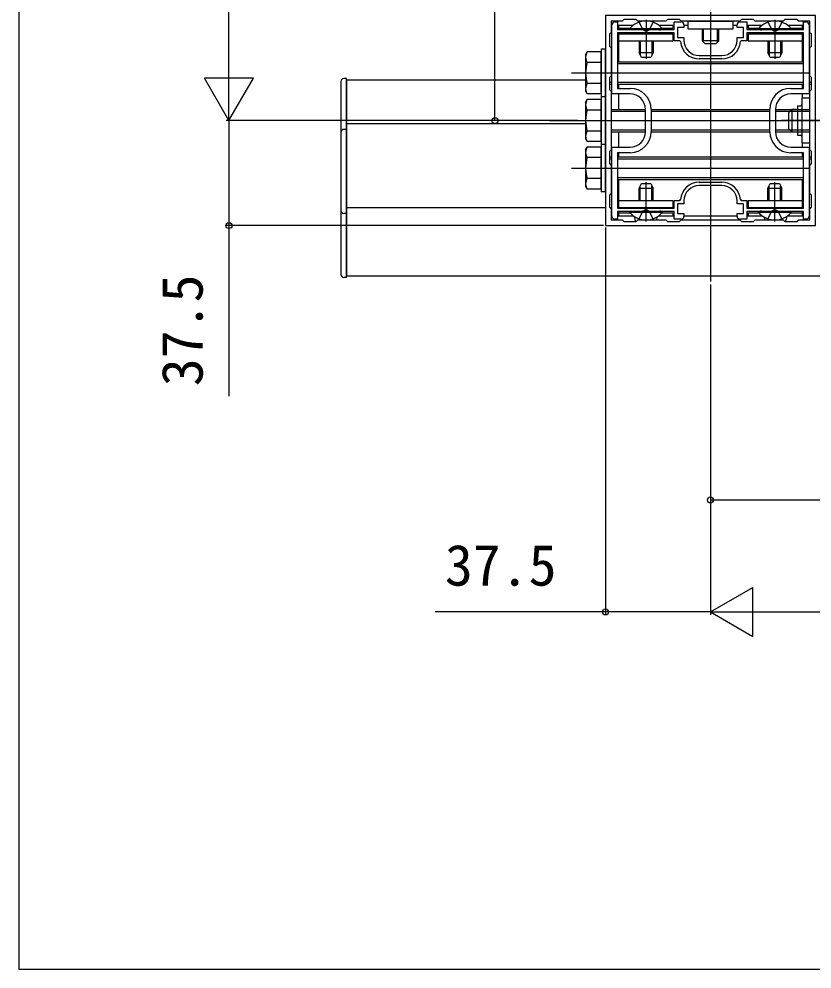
# Model space of a CAD drawing. Units: millimetres, scale not verified. Extents: x -875 to 875, y -1305 to 1298.
# Drawn here: x -875 to -591.7, y -1304.7 to -965.4 of the extents above; entities that cross this region are included whole.
import ezdxf
from ezdxf.enums import TextEntityAlignment as Align

# ---------------------------------------------------------------- set-up
doc = ezdxf.new("R2010")
doc.units = ezdxf.units.MM
doc.header["$LTSCALE"] = 8
for name, color, linetype in [('0-3_YKK_11', 7, 'Continuous'), ('0-5_YKK_12', 2, 'Continuous'), ('0-6_YKK_13', 4, 'Continuous'), ('0-7_YKK_D', 6, 'Continuous'), ('0-8_YKK_ZWAK', 7, 'Continuous')]:
    doc.layers.add(name, color=color, linetype=linetype)
doc.styles.add('ＭＳ ゴシック', font='')
doc.styles.get('ＭＳ ゴシック').set_extended_font_data('MS Gothic')

msp = doc.modelspace()

# ---------------------------------------------------------------- linework, layer by layer
at = {"layer": '0-3_YKK_11'}
for p, q in [((-632, -978.5), (-624, -978.5)), ((-624, -979.7), (-632, -979.7)), ((-651.2, -1005.7), (-651.2, -997.7)), ((-649.2, -997.7), (-649.2, -1005.7)), ((-606.8, -1005.7), (-606.8, -997.7)), ((-604.8, -997.7), (-604.8, -1005.7)), ((-632, -1023.7), (-624, -1023.7)), ((-624, -1024.9), (-632, -1024.9))]:
    msp.add_line(p, q, dxfattribs=at)
msp.add_lwpolyline([(-590.5, -964.2), (-665.5, -964.2), (-665.5, -1039.2), (-590.5, -1039.2)], close=True, dxfattribs=at)
for points in [[(-617.5, -966.2), (-638.5, -966.2), (-639.1, -965.6), (-643.4, -965.6), (-644, -966.2), (-654, -966.2), (-654.6, -965.6), (-658.9, -965.6), (-659.5, -966.2), (-663.5, -966.2), (-663.5, -970.2), (-664.1, -970.8), (-664.1, -975.1), (-663.5, -975.7), (-663.5, -985.7), (-664.1, -986.3), (-664.1, -990.6), (-663.5, -991.2), (-663.5, -1012.2), (-664.1, -1012.8), (-664.1, -1017.1), (-663.5, -1017.7), (-663.5, -1027.7), (-664.1, -1028.3), (-664.1, -1032.6), (-663.5, -1033.2), (-663.5, -1037.2), (-659.5, -1037.2), (-658.9, -1037.8), (-654.6, -1037.8), (-654, -1037.2), (-644, -1037.2), (-643.4, -1037.8), (-639.1, -1037.8), (-638.5, -1037.2), (-617.5, -1037.2), (-616.9, -1037.8), (-612.6, -1037.8), (-612, -1037.2), (-602, -1037.2)], [(-662.2, -966.5), (-661.2, -966.5), (-661.2, -969.2), (-651.52, -969.2), (-651.26, -969.35), (-650.74, -969.35), (-650.48, -969.2), (-646.52, -969.2), (-646.26, -969.35), (-645.74, -969.35), (-645.48, -969.2), (-641, -969.2), (-641, -966.5), (-638.5, -966.5)], [(-602, -1037.2), (-601.4, -1037.8), (-597.1, -1037.8), (-596.5, -1037.2), (-592.5, -1037.2), (-592.5, -1033.2), (-591.9, -1032.6), (-591.9, -1028.3), (-592.5, -1027.7), (-592.5, -1017.7), (-591.9, -1017.1), (-591.9, -1012.8), (-592.5, -1012.2), (-592.5, -991.2), (-591.9, -990.6), (-591.9, -986.3), (-592.5, -985.7), (-592.5, -975.7), (-591.9, -975.1), (-591.9, -970.8), (-592.5, -970.2), (-592.5, -966.2), (-596.5, -966.2), (-597.1, -965.6), (-601.4, -965.6), (-602, -966.2), (-612, -966.2), (-612.6, -965.6), (-616.9, -965.6), (-617.5, -966.2)], [(-617.5, -966.5), (-615, -966.5), (-615, -969.2), (-610.52, -969.2), (-610.26, -969.35), (-609.74, -969.35), (-609.48, -969.2), (-605.52, -969.2), (-605.26, -969.35), (-604.74, -969.35), (-604.48, -969.2), (-594.8, -969.2), (-594.8, -966.5), (-593.8, -966.5)], [(-656.7, -992.2), (-663.2, -992.2), (-663.2, -967.5)], [(-637.5, -967.5), (-637.5, -968.5), (-639.8, -968.5), (-639.8, -972), (-637.5, -972), (-637.5, -973)], [(-618.5, -973), (-618.5, -972), (-616.2, -972), (-616.2, -968.5), (-618.5, -968.5), (-618.5, -967.5)], [(-592.8, -967.5), (-592.8, -992.2), (-599.3, -992.2)], [(-638.683, -973.479), (-638.982, -973.2), (-641, -973.2), (-641, -970.4), (-661.2, -970.4), (-661.2, -990.2), (-656.7, -990.2)], [(-594.8, -970.4), (-615, -970.4), (-615, -973.2), (-617.018, -973.2), (-617.317, -973.479)], [(-599.3, -990.2), (-594.8, -990.2), (-594.8, -970.4)], [(-663.2, -1035.9), (-663.2, -1011.2), (-656.7, -1011.2)], [(-656.7, -1013.2), (-661.2, -1013.2), (-661.2, -1033), (-641, -1033), (-641, -1030.2), (-638.982, -1030.2), (-638.683, -1029.921)], [(-617.317, -1029.921), (-617.018, -1030.2), (-615, -1030.2), (-615, -1033), (-594.8, -1033), (-594.8, -1013.2), (-599.3, -1013.2)], [(-599.3, -1011.2), (-592.8, -1011.2), (-592.8, -1035.9)], [(-637.5, -1030.4), (-637.5, -1031.4), (-639.8, -1031.4), (-639.8, -1034.9), (-637.5, -1034.9), (-637.5, -1035.9)], [(-618.5, -1035.9), (-618.5, -1034.9), (-616.2, -1034.9), (-616.2, -1031.4), (-618.5, -1031.4), (-618.5, -1030.4)], [(-638.5, -1036.9), (-641, -1036.9), (-641, -1034.2), (-645.48, -1034.2), (-645.74, -1034.05), (-646.26, -1034.05), (-646.52, -1034.2), (-650.48, -1034.2), (-650.74, -1034.05), (-651.26, -1034.05), (-651.52, -1034.2), (-661.2, -1034.2), (-661.2, -1036.9), (-662.2, -1036.9)], [(-593.8, -1036.9), (-594.8, -1036.9), (-594.8, -1034.2), (-604.48, -1034.2), (-604.74, -1034.05), (-605.26, -1034.05), (-605.52, -1034.2), (-609.48, -1034.2), (-609.74, -1034.05), (-610.26, -1034.05), (-610.52, -1034.2), (-615, -1034.2), (-615, -1036.9), (-617.5, -1036.9)]]:
    msp.add_lwpolyline(points, dxfattribs=at)
for centre, radius, start, end in [((-662.2, -967.5), 1, 90.00001, 179.99999), ((-638.5, -967.5), 1, 0.00001, 89.99999), ((-617.5, -967.5), 1, 90.00001, 179.99999), ((-593.8, -967.5), 1, 0.00001, 89.99999), ((-632, -973), 6.7, 184.09604, 270), ((-632, -973), 5.5, 180.00001, 269.99999), ((-624, -973), 5.5, 270.00001, 359.99999), ((-624, -973), 6.7, 270, 355.90396), ((-656.7, -997.7), 7.5, 0.00001, 89.99999), ((-599.3, -997.7), 7.5, 90.00001, 179.99999), ((-656.7, -997.7), 5.5, 0.00001, 89.99999), ((-599.3, -997.7), 5.5, 90.00001, 179.99999), ((-656.7, -1005.7), 5.5, 270.00001, 359.99999), ((-656.7, -1005.7), 7.5, 270.00001, 359.99999), ((-599.3, -1005.7), 7.5, 180.00001, 269.99999), ((-599.3, -1005.7), 5.5, 180.00001, 269.99999), ((-632, -1030.4), 6.7, 90, 175.90396), ((-624, -1030.4), 6.7, 4.09604, 90), ((-632, -1030.4), 5.5, 90.00001, 179.99999), ((-624, -1030.4), 5.5, 0.00001, 89.99999), ((-662.2, -1035.9), 1, 180.00001, 269.99999), ((-638.5, -1035.9), 1, 270.00001, 359.99999), ((-617.5, -1035.9), 1, 180.00001, 269.99999), ((-593.8, -1035.9), 1, 270.00001, 359.99999)]:
    msp.add_arc(centre, radius, start, end, dxfattribs=at)
at = {"layer": '0-5_YKK_12'}
for p, q in [((-628, -264.7), (-628, -1059.2)), ((-651, -965.7), (-651, -979.7)), ((-605, -965.7), (-605, -979.7)), ((-758, -987.2), (-758, -1057.2)), ((-758, -987.2), (-672.6, -987.2)), ((-758, -1002.7), (-672.6, -1002.7)), ((-685.5, -1001.7), (729.5, -1001.7)), ((-651, -1037.7), (-651, -1023.7)), ((-605, -1037.7), (-605, -1023.7)), ((-758, -1032.7), (-665.5, -1032.7)), ((-664, -1032.7), (-663.2, -1032.7)), ((-661.158, -1032.7), (-660.9, -1032.7)), ((-595.1, -1032.7), (-594.842, -1032.7)), ((-592.8, -1032.7), (-592, -1032.7)), ((-758, -1057.2), (-498, -1057.2))]:
    msp.add_line(p, q, dxfattribs=at)
at = {"layer": '0-6_YKK_13'}
for p, q in [((-653.5, -966.617), (-652.145, -969.335)), ((-648.5, -966.617), (-649.855, -969.335)), ((-607.5, -966.617), (-606.145, -969.335)), ((-602.5, -966.617), (-603.855, -969.335)), ((-660.9, -968.7), (-656.679, -968.7)), ((-656.9, -968.952), (-656.9, -969.2)), ((-645.1, -968.952), (-656.9, -968.952)), ((-656.9, -969.2), (-645.1, -969.2)), ((-651, -969.944), (-652.145, -969.335)), ((-651, -969.944), (-649.855, -969.335)), ((-641, -967.7), (-646.434, -967.7)), ((-645.321, -968.7), (-641.5, -968.7)), ((-645.1, -968.952), (-645.1, -969.2)), ((-641.5, -967.7), (-641.5, -968.7)), ((-636, -967.7), (-637.5, -967.7)), ((-631, -969.1), (-631, -973.2)), ((-630.46, -973.74), (-630.46, -969.1)), ((-625.54, -973.74), (-625.54, -969.1)), ((-625, -973.2), (-625, -969.1)), ((-618.5, -967.7), (-620, -967.7)), ((-609.566, -967.7), (-615, -967.7)), ((-614.5, -967.7), (-614.5, -968.7)), ((-614.5, -968.7), (-610.679, -968.7)), ((-610.9, -968.952), (-610.9, -969.2)), ((-599.1, -968.952), (-610.9, -968.952)), ((-610.9, -969.2), (-599.1, -969.2)), ((-605, -969.944), (-606.145, -969.335)), ((-605, -969.944), (-603.855, -969.335)), ((-599.321, -968.7), (-595.1, -968.7)), ((-599.1, -968.952), (-599.1, -969.2)), ((-660.9, -970.442), (-660.9, -980.7)), ((-660.9, -970.7), (-641.5, -970.7)), ((-660.9, -973.2), (-641.5, -973.2)), ((-653.5, -970.6), (-653.427, -970.4)), ((-648.5, -970.6), (-653.5, -970.6)), ((-653.5, -970.6), (-653.5, -970.7)), ((-653.5, -973.2), (-653.5, -977.5)), ((-653.067, -970.6), (-653.109, -970.4)), ((-653.067, -970.6), (-653.067, -970.7)), ((-653.067, -973.2), (-653.067, -978.42)), ((-648.933, -970.6), (-648.891, -970.4)), ((-648.933, -970.6), (-648.933, -970.7)), ((-648.933, -973.2), (-648.933, -978.42)), ((-648.5, -970.6), (-648.573, -970.4)), ((-648.5, -970.6), (-648.5, -970.7)), ((-648.5, -973.2), (-648.5, -977.5)), ((-641.5, -970.7), (-641.5, -973.2)), ((-625, -973.2), (-631, -973.2)), ((-631, -973.2), (-630, -974.2)), ((-625, -973.2), (-626, -974.2)), ((-614.5, -970.7), (-614.5, -973.2)), ((-614.5, -970.7), (-595.1, -970.7)), ((-614.5, -973.2), (-595.1, -973.2)), ((-607.5, -970.6), (-607.427, -970.4)), ((-602.5, -970.6), (-607.5, -970.6)), ((-607.5, -970.6), (-607.5, -970.7)), ((-607.5, -973.2), (-607.5, -977.5)), ((-607.067, -970.6), (-607.109, -970.4)), ((-607.067, -970.6), (-607.067, -970.7)), ((-607.067, -973.2), (-607.067, -978.42)), ((-602.933, -970.6), (-602.891, -970.4)), ((-602.933, -970.6), (-602.933, -970.7)), ((-602.933, -973.2), (-602.933, -978.42)), ((-602.5, -970.6), (-602.573, -970.4)), ((-602.5, -970.6), (-602.5, -970.7)), ((-602.5, -973.2), (-602.5, -977.5)), ((-595.1, -980.7), (-595.1, -970.442)), ((-665.5, -976.2), (-667.1, -976.2)), ((-667.1, -976.2), (-667.1, -993.2)), ((-665.5, -993.2), (-665.5, -976.2)), ((-630, -974.2), (-626, -974.2)), ((-672.6, -978.2), (-672.019, -977.194)), ((-672.6, -978.2), (-672.6, -991.2)), ((-648.5, -977.5), (-653.5, -977.5)), ((-652.7, -979.2), (-653.5, -977.5)), ((-649.3, -979.2), (-652.7, -979.2)), ((-648.5, -977.5), (-649.3, -979.2)), ((-602.5, -977.5), (-607.5, -977.5)), ((-606.7, -979.2), (-607.5, -977.5)), ((-603.3, -979.2), (-606.7, -979.2)), ((-602.5, -977.5), (-603.3, -979.2)), ((-667.1, -980.947), (-672.019, -980.947)), ((-663.5, -980.7), (-663.2, -980.7)), ((-663.5, -981.38), (-663.2, -981.38)), ((-661.2, -980.7), (-594.8, -980.7)), ((-661.2, -981.38), (-594.8, -981.38)), ((-592.8, -980.7), (-592.5, -980.7)), ((-592.8, -981.38), (-592.5, -981.38)), ((-758, -986.7), (-759, -986.7)), ((-758, -1057.7), (-758, -986.7)), ((-677.6, -984.7), (-592.5, -984.7)), ((-760, -987.7), (-760, -1056.7)), ((-667.1, -988.453), (-672.019, -988.453)), ((-664.1, -988.02), (-663.2, -988.02)), ((-664.1, -988.7), (-663.2, -988.7)), ((-661.2, -988.02), (-594.8, -988.02)), ((-661.2, -988.7), (-594.8, -988.7)), ((-660.9, -988.7), (-660.9, -990.158)), ((-595.1, -990.158), (-595.1, -988.7)), ((-592.8, -988.02), (-591.9, -988.02)), ((-592.8, -988.7), (-591.9, -988.7)), ((-672.6, -991.2), (-672.019, -992.206)), ((-667.1, -992.206), (-672.019, -992.206)), ((-665.5, -993.2), (-667.1, -993.2)), ((-665.5, -993.2), (-667.1, -993.2)), ((-667.1, -993.2), (-667.1, -1010.2)), ((-665.5, -1010.2), (-665.5, -993.2)), ((-660.9, -992.2), (-660.9, -997.7)), ((-595.1, -993.7), (-595.1, -992.2)), ((-672.6, -995.2), (-672.019, -994.194)), ((-672.6, -995.2), (-672.6, -1008.2)), ((-596.9, -996.5), (-596.9, -1006.9)), ((-596.9, -996.5), (-595.9, -996.5)), ((-667.1, -997.947), (-672.019, -997.947)), ((-663.5, -997.7), (-651.2, -997.7)), ((-663.5, -998.38), (-651.2, -998.38)), ((-649.2, -997.7), (-606.8, -997.7)), ((-649.2, -998.38), (-606.8, -998.38)), ((-604.8, -997.7), (-592.5, -997.7)), ((-604.8, -998.38), (-592.5, -998.38)), ((-600.1, -998.9), (-598.9, -997.7)), ((-600.1, -998.9), (-600.1, -1004.5)), ((-599.548, -998.348), (-596.9, -998.348)), ((-596.9, -997.7), (-598.9, -997.7)), ((-598.9, -997.7), (-598.9, -1005.7)), ((-677.6, -1001.7), (-592.5, -1001.7)), ((-576.1, -1001.7), (-602.6, -1001.7)), ((-593, -1001.7), (-584.8, -1001.7)), ((-758, -1004.854), (-759, -1004.854)), ((-667.1, -1005.453), (-672.019, -1005.453)), ((-663.5, -1005.02), (-651.2, -1005.02)), ((-663.5, -1005.7), (-651.2, -1005.7)), ((-660.9, -1005.7), (-660.9, -1011.2)), ((-649.2, -1005.02), (-606.8, -1005.02)), ((-649.2, -1005.7), (-606.8, -1005.7)), ((-604.8, -1005.02), (-592.5, -1005.02)), ((-604.8, -1005.7), (-592.5, -1005.7)), ((-600.1, -1004.5), (-598.9, -1005.7)), ((-599.548, -1005.052), (-596.9, -1005.052)), ((-598.9, -1005.7), (-596.9, -1005.7)), ((-596.9, -1006.9), (-595.9, -1006.9)), ((-672.6, -1008.2), (-672.019, -1009.206)), ((-667.1, -1009.206), (-672.019, -1009.206)), ((-665.5, -1010.2), (-667.1, -1010.2)), ((-667.1, -1010.2), (-667.1, -1027.2)), ((-665.5, -1010.2), (-667.1, -1010.2)), ((-665.5, -1027.2), (-665.5, -1010.2)), ((-595.1, -1011.2), (-595.1, -1009.7)), ((-672.6, -1012.2), (-672.019, -1011.194)), ((-672.6, -1012.2), (-672.6, -1025.2)), ((-660.9, -1013.242), (-660.9, -1014.7)), ((-595.1, -1014.7), (-595.1, -1013.242)), ((-667.1, -1014.947), (-672.019, -1014.947)), ((-664.1, -1014.7), (-663.2, -1014.7)), ((-664.1, -1015.38), (-663.2, -1015.38)), ((-661.2, -1014.7), (-594.8, -1014.7)), ((-661.2, -1015.38), (-594.8, -1015.38)), ((-592.8, -1014.7), (-591.9, -1014.7)), ((-592.8, -1015.38), (-591.9, -1015.38)), ((-677.6, -1018.7), (-592.5, -1018.7)), ((-667.1, -1022.453), (-672.019, -1022.453)), ((-663.5, -1022.02), (-663.2, -1022.02)), ((-663.5, -1022.7), (-663.2, -1022.7)), ((-661.2, -1022.02), (-594.8, -1022.02)), ((-661.2, -1022.7), (-594.8, -1022.7)), ((-660.9, -1022.7), (-660.9, -1032.958)), ((-653.5, -1025.9), (-652.7, -1024.2)), ((-652.7, -1024.2), (-649.3, -1024.2)), ((-649.3, -1024.2), (-648.5, -1025.9)), ((-607.5, -1025.9), (-606.7, -1024.2)), ((-606.7, -1024.2), (-603.3, -1024.2)), ((-603.3, -1024.2), (-602.5, -1025.9)), ((-595.1, -1032.958), (-595.1, -1022.7)), ((-592.8, -1022.02), (-592.5, -1022.02)), ((-592.8, -1022.7), (-592.5, -1022.7)), ((-672.6, -1025.2), (-672.019, -1026.206)), ((-667.1, -1026.206), (-672.019, -1026.206)), ((-665.5, -1027.2), (-667.1, -1027.2)), ((-653.5, -1030.2), (-653.5, -1025.9)), ((-653.5, -1025.9), (-648.5, -1025.9)), ((-653.067, -1030.2), (-653.067, -1024.98)), ((-648.933, -1030.2), (-648.933, -1024.98)), ((-648.5, -1030.2), (-648.5, -1025.9)), ((-607.5, -1030.2), (-607.5, -1025.9)), ((-607.5, -1025.9), (-602.5, -1025.9)), ((-607.067, -1030.2), (-607.067, -1024.98)), ((-602.933, -1030.2), (-602.933, -1024.98)), ((-602.5, -1030.2), (-602.5, -1025.9)), ((-660.9, -1030.2), (-641.5, -1030.2)), ((-641.5, -1030.2), (-641.5, -1032.7)), ((-614.5, -1030.2), (-614.5, -1032.7)), ((-614.5, -1030.2), (-595.1, -1030.2)), ((-660.9, -1032.7), (-641.5, -1032.7)), ((-660.9, -1034.2), (-660.9, -1035.7)), ((-660.9, -1034.7), (-656.679, -1034.7)), ((-645.1, -1034.2), (-656.9, -1034.2)), ((-656.9, -1034.448), (-656.9, -1034.2)), ((-656.9, -1034.448), (-645.1, -1034.448)), ((-653.5, -1032.8), (-653.5, -1032.7)), ((-653.5, -1032.8), (-648.5, -1032.8)), ((-653.5, -1032.8), (-653.427, -1033)), ((-653.5, -1036.783), (-652.145, -1034.065)), ((-653.067, -1032.8), (-653.109, -1033)), ((-653.067, -1032.8), (-653.067, -1032.7)), ((-651, -1033.456), (-652.145, -1034.065)), ((-651, -1033.456), (-649.855, -1034.065)), ((-648.5, -1036.783), (-649.855, -1034.065)), ((-648.933, -1032.8), (-648.933, -1032.7)), ((-648.933, -1032.8), (-648.891, -1033)), ((-648.5, -1032.8), (-648.573, -1033)), ((-648.5, -1032.8), (-648.5, -1032.7)), ((-645.321, -1034.7), (-641.5, -1034.7)), ((-645.1, -1034.448), (-645.1, -1034.2)), ((-641.5, -1034.7), (-641.5, -1035.7)), ((-614.5, -1032.7), (-595.1, -1032.7)), ((-614.5, -1034.7), (-610.679, -1034.7)), ((-614.5, -1034.7), (-614.5, -1035.7)), ((-599.1, -1034.2), (-610.9, -1034.2)), ((-610.9, -1034.448), (-610.9, -1034.2)), ((-610.9, -1034.448), (-599.1, -1034.448)), ((-607.5, -1032.8), (-607.5, -1032.7)), ((-607.5, -1032.8), (-602.5, -1032.8)), ((-607.5, -1032.8), (-607.427, -1033)), ((-607.5, -1036.783), (-606.145, -1034.065)), ((-607.067, -1032.8), (-607.109, -1033)), ((-607.067, -1032.8), (-607.067, -1032.7)), ((-605, -1033.456), (-606.145, -1034.065)), ((-605, -1033.456), (-603.855, -1034.065)), ((-602.5, -1036.783), (-603.855, -1034.065)), ((-602.933, -1032.8), (-602.933, -1032.7)), ((-602.933, -1032.8), (-602.891, -1033)), ((-602.5, -1032.8), (-602.573, -1033)), ((-602.5, -1032.8), (-602.5, -1032.7)), ((-599.321, -1034.7), (-595.1, -1034.7)), ((-599.1, -1034.448), (-599.1, -1034.2)), ((-595.1, -1035.7), (-595.1, -1034.2)), ((-758, -1034.854), (-759, -1034.854)), ((-660.9, -1035.7), (-655.566, -1035.7)), ((-655.2, -1036.2), (-655.161, -1035.979)), ((-655.2, -1036.2), (-655.059, -1037.002)), ((-655.2, -1036.2), (-654.795, -1036.2)), ((-652.962, -1037.2), (-652.849, -1036.975)), ((-649.438, -1037.2), (-649.511, -1037.055)), ((-647.2, -1036.2), (-647.341, -1037.002)), ((-647.205, -1036.2), (-647.2, -1036.2)), ((-647.2, -1036.2), (-647.2, -1036.197)), ((-646.434, -1035.7), (-641, -1035.7)), ((-637.5, -1035.7), (-618.5, -1035.7)), ((-615, -1035.7), (-609.566, -1035.7)), ((-608.8, -1036.2), (-608.8, -1036.197)), ((-608.8, -1036.2), (-608.795, -1036.2)), ((-608.8, -1036.2), (-608.659, -1037.002)), ((-606.562, -1037.2), (-606.489, -1037.055)), ((-603.038, -1037.2), (-603.151, -1036.975)), ((-601.205, -1036.2), (-600.8, -1036.2)), ((-600.8, -1036.2), (-600.941, -1037.002)), ((-600.8, -1036.2), (-600.839, -1035.979)), ((-600.434, -1035.7), (-595.1, -1035.7)), ((-758, -1057.7), (-759, -1057.7))]:
    msp.add_line(p, q, dxfattribs=at)
for points in [[(-636, -966.2), (-620, -966.2), (-620, -969.1), (-636, -969.1)], [(-592.5, -1009.7), (-592.5, -993.7), (-595.4, -993.7), (-595.4, -1009.7)]]:
    msp.add_lwpolyline(points, close=True, dxfattribs=at)
for points in [[(-655.566, -967.7), (-660.9, -967.7), (-660.9, -969.2)], [(-595.1, -969.2), (-595.1, -967.7), (-600.434, -967.7)], [(-667.1, -992.206), (-667.1, -977.194), (-672.019, -977.194)], [(-667.1, -1009.206), (-667.1, -994.194), (-672.019, -994.194)], [(-667.1, -1026.206), (-667.1, -1011.194), (-672.019, -1011.194)]]:
    msp.add_lwpolyline(points, dxfattribs=at)
for centre, radius, start, end in [((-651, -973.9), 7.7, 39.98312, 140.01688), ((-605, -973.9), 7.7, 39.98312, 140.01688), ((-669.277, -979.071), 3.323, 145.61575, 214.38425), ((-660.181, -984.7), 12.419, 162.41205, 197.58795), ((-759, -987.7), 1, 90, 180), ((-669.277, -990.329), 3.323, 145.61575, 214.38425), ((-669.277, -996.071), 3.323, 145.61575, 214.38425), ((-595.9, -996), 0.5, 270, 0), ((-660.181, -1001.7), 12.419, 162.41205, 197.58795), ((-759, -1005.854), 1, 90, 180), ((-669.277, -1007.329), 3.323, 145.61575, 214.38425), ((-595.9, -1007.4), 0.5, 0, 90), ((-669.277, -1013.071), 3.323, 145.61575, 214.38425), ((-660.181, -1018.7), 12.419, 162.41205, 197.58795), ((-669.277, -1024.329), 3.323, 145.61575, 214.38425), ((-759, -1033.854), 1, 180, 270), ((-651, -1029.5), 7.7, 219.98312, 320.01688), ((-605, -1029.5), 7.7, 219.98312, 320.01688), ((-654.172, -1036.846), 0.9, 190, 237.94412), ((-651.2, -1032.1), 6.5, 237.94412, 239.48804), ((-648.228, -1036.846), 0.9, 336.84991, 350), ((-607.772, -1036.846), 0.9, 190, 203.15009), ((-604.8, -1032.1), 6.5, 300.51196, 302.05588), ((-601.828, -1036.846), 0.9, 302.05588, 350), ((-759, -1056.7), 1, 180, 270)]:
    msp.add_arc(centre, radius, start, end, dxfattribs=at)
at = {"layer": '0-7_YKK_D'}
for p, q in [((-800, -984.2), (-800, -419.2)), ((-800, -1001.7), (-800, -971.389)), ((-800, -1001.7), (-808.75, -986.545)), ((-791.25, -986.545), (-808.75, -986.545)), ((-800, -1001.7), (-791.25, -986.545)), ((-675.5, -1001.7), (-801, -1001.7)), ((-675.5, -1001.7), (-801, -1001.7)), ((-675.5, -1001.7), (-706, -1001.7)), ((-666.2, -1039.2), (-801, -1039.2)), ((-665.5, -1039.9), (-665.5, -1178.2)), ((-628, -1060.2), (-628, -1178.2)), ((-628, -1060.2), (-628, -1178.2)), ((-628, -1060.2), (-628, -1138.2)), ((-628, -1177.2), (-612.845, -1168.45)), ((-612.845, -1185.95), (-612.845, -1168.45)), ((-628, -1177.2), (-612.845, -1185.95)), ((-628, -1177.2), (-597.689, -1177.2)), ((-610.5, -1177.2), (654.5, -1177.2))]:
    msp.add_line(p, q, dxfattribs=at)
for points in [[(-705, -1001.7), (-705, -964.2), (-705, -903.309)], [(-800, -1001.7), (-800, -1039.2), (-800, -1100.091)], [(-628, -1137.2), (-590.5, -1137.2), (-529.609, -1137.2)], [(-628, -1177.2), (-665.5, -1177.2), (-726.391, -1177.2)]]:
    msp.add_lwpolyline(points, dxfattribs=at)
for centre in [(-705, -1001.7), (-800, -1039.2), (-628, -1137.2), (-665.5, -1177.2)]:
    msp.add_circle(centre, 1.075, dxfattribs=at)
at = {"layer": '0-8_YKK_ZWAK'}
msp.add_line((-875, 1245.3), (-875, -1304.7), dxfattribs=at)
msp.add_lwpolyline([(-875, -1304.7), (875, -1304.7), (875, 1245.3)], dxfattribs=at)

# ---------------------------------------------------------------- texts
at = {"layer": '0-7_YKK_D', "style": 'ＭＳ ゴシック'}
msp.add_text('37.5', height=14.66, rotation=90, dxfattribs=at).set_placement((-805, -1096.568), align=Align.BOTTOM_LEFT)
msp.add_text('37.5', height=14.66, dxfattribs=at).set_placement((-722.868, -1172.2), align=Align.BOTTOM_LEFT)

doc.saveas('drawing.dxf')
